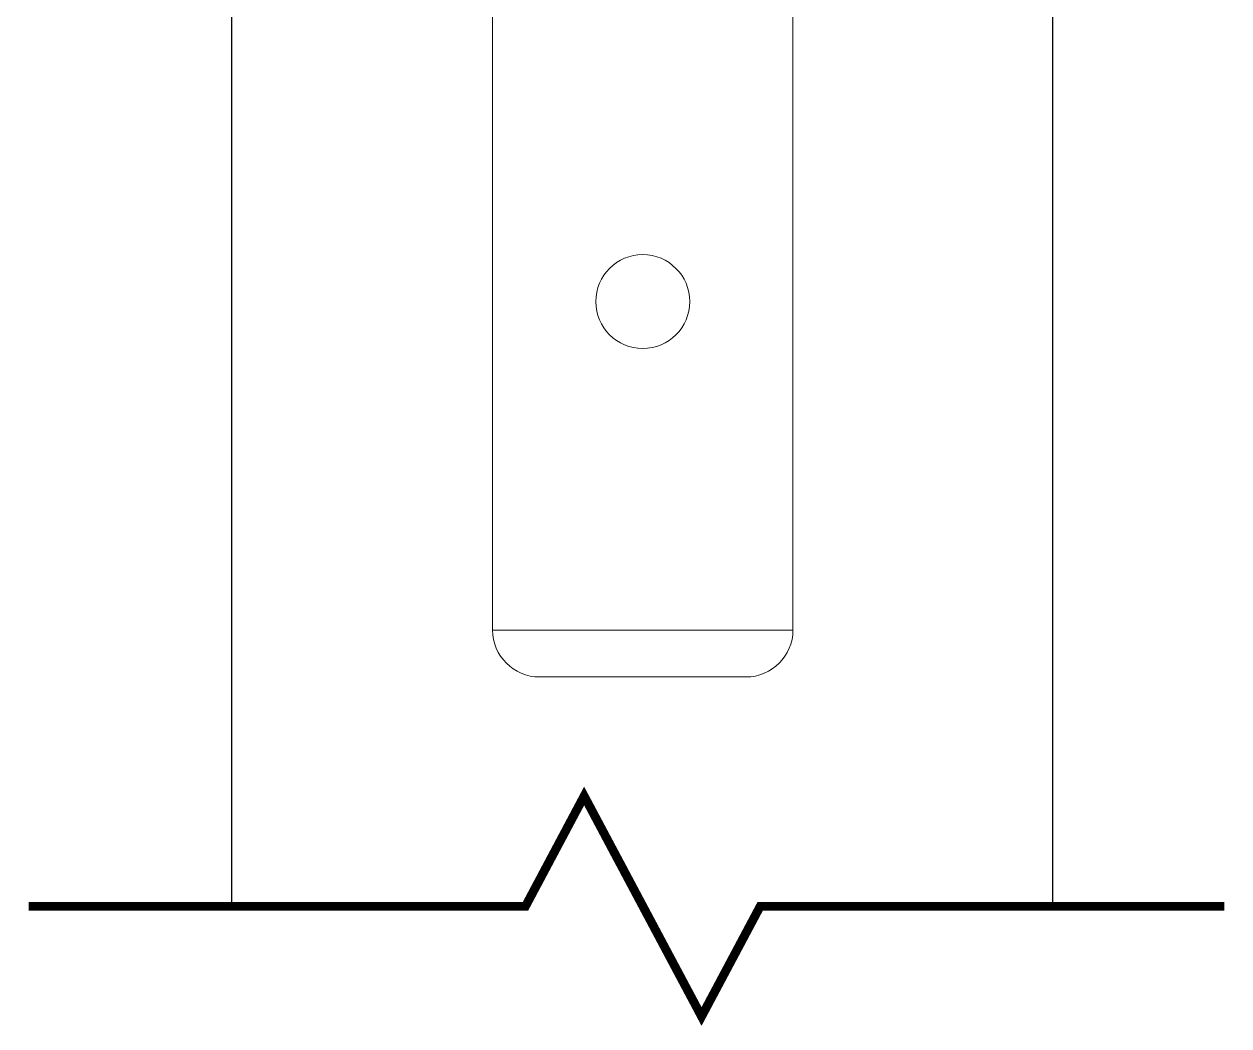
# Model space of a CAD drawing. Extents: x -82 to 113, y -82 to 93.
# Drawn here: x 27.343 to 28.627, y 67.963 to 69.031 of the extents above; entities that cross this region are included whole.
import ezdxf

# ---------------------------------------------------------------- set-up
doc = ezdxf.new("R2010")
doc.units = 0
doc.header["$MEASUREMENT"] = 0
doc.layers.get('0').update_dxf_attribs({"linetype": 'CONTINUOUS'})
doc.layers.add('Ballons', color=7, linetype='CONTINUOUS')
doc.layers.add('DIM', color=7, linetype='CONTINUOUS')

# ---------------------------------------------------------------- blocks, each defined once
blk = doc.blocks.new('23203')
at = {"color": 7, "linetype": 'Continuous', "lineweight": 15}
for p, q in [((12.6411, 64.4137), (12.6411, 67.7637)), ((12.9611, 64.4137), (12.9611, 67.7637)), ((12.6411, 64.4137), (12.9611, 64.4137)), ((12.9111, 64.3637), (12.6911, 64.3637))]:
    blk.add_line(p, q, dxfattribs=at)
blk.add_circle((12.8011, 64.7637), 0.05, dxfattribs=at)
for centre, start, end in [((12.6911, 64.4137), 180, 270), ((12.9111, 64.4137), 270, 0)]:
    blk.add_arc(centre, 0.05, start, end, dxfattribs=at)

msp = doc.modelspace()

# ---------------------------------------------------------------- linework, layer by layer
at = {"layer": 'Ballons', "linetype": 'Continuous'}
msp.add_lwpolyline([(28.4395, 68.0909), (28.4395, 69.0986), (28.352, 69.0986), (28.352, 69.5486), (27.652, 69.5486), (27.652, 69.0986), (27.5645, 69.0986), (27.5645, 68.0909)], dxfattribs=at)
at = {"layer": 'Ballons', "const_width": 0.0094}
msp.add_lwpolyline([(28.6224, 68.0909), (28.1277, 68.0909), (28.0652, 67.9735), (27.9401, 68.2084), (27.8776, 68.0909), (27.3481, 68.0909)], dxfattribs=at)

# ---------------------------------------------------------------- block references
at = {"layer": 'DIM', "xscale": -1}
msp.add_blockref('23203', (40.8037, 3.9715), dxfattribs=at)

doc.saveas('drawing.dxf')
